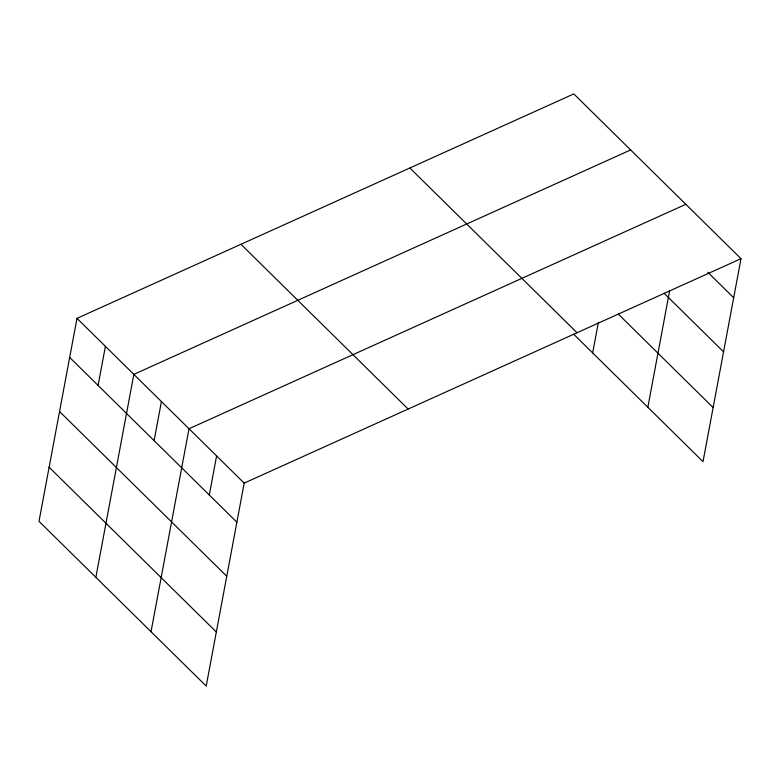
<?xml version="1.0" encoding="UTF-8"?>
<svg xmlns="http://www.w3.org/2000/svg" width="780" height="780" viewBox="0 0 780 780"><rect width="100%" height="100%" fill="white"/><g stroke="black" fill="none" stroke-linecap="round" stroke-linejoin="round"><path stroke-width="1.17" d="M76.986 318.357L39 521.323L206.203 686.078L244.189 483.113L741 258.677L573.797 93.922L76.986 318.357L244.189 483.113M98.095 385.447L105.407 346.359M95.852 577.337L133.838 374.371L630.649 149.935M154.108 440.642L161.421 401.554M151.028 631.712L189.014 428.737L685.825 204.301M209.284 495.007L216.596 455.93M592.663 352.911L598.387 322.335M647.839 407.277L669.708 290.413M741 258.677L703.014 461.643L573.709 334.23M707.821 272.269L733.688 297.755M664.072 293.221L723.567 351.839M618.306 314.116L713.134 407.56M409.851 167.983L577.054 332.738M240.932 244.286L408.135 409.052M69.673 357.435L236.876 522.191M59.553 411.518L226.756 576.274M49.12 467.24L216.323 631.995"/></g></svg>
